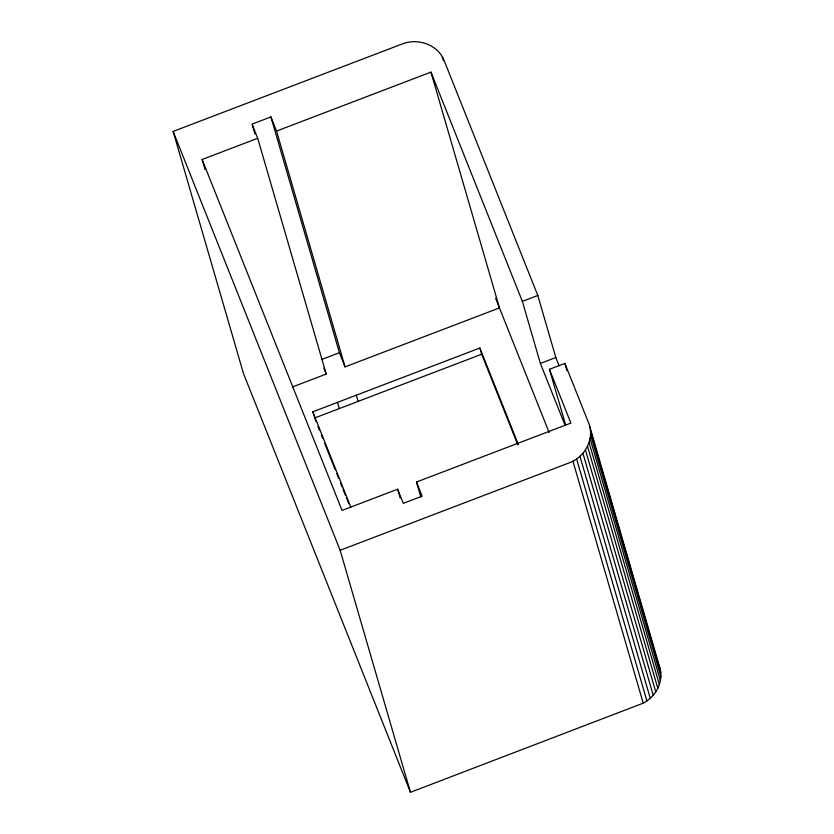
<?xml version="1.0" encoding="UTF-8"?>
<svg xmlns="http://www.w3.org/2000/svg" width="834" height="834" viewBox="0 0 834 834"><rect width="100%" height="100%" fill="white"/><g stroke="black" fill="none" stroke-linecap="round" stroke-linejoin="round"><path stroke-width="1.25" d="M589.794 426.622L660.101 668.639C663.51 682.327 655.514 696.911 643.233 703.156L410.464 792.3L340.147 550.294L568.986 462.922C584.686 457.459 595.174 438.736 588.585 422.828L564.889 363.395L549.439 369.295L565.671 425.142M410.464 792.3L243.455 373.434L173.138 131.428L401.978 44.056C417.48 37.718 437.86 44.431 444.147 60.569L537.805 295.476L555.83 357.525L559.155 365.865M276.544 131.074L430.959 72.12L499.462 307.923L345.057 366.877L276.544 131.074L270.904 116.927L252.066 124.12L257.706 138.267L326.219 374.07L292.38 386.986M205.018 169.469L202.12 159.492L257.706 138.267M321.757 359.475L339.417 352.73L270.904 116.927M565.098 425.392L540.39 363.426L522.365 301.366L537.805 295.476M316.044 421.629L312.792 411.808L479.873 348.018L518.341 444.522M314.595 418.011L481.666 354.221L479.873 348.018M540.39 363.426L555.83 357.525M549.439 369.295L570.883 423.067L416.479 482.021L422.119 496.167L403.281 503.361L397.641 489.214L342.044 510.429L202.12 159.492M430.959 72.12L522.365 301.366M656.733 660.184L660.101 668.639M495.615 298.27L549.168 432.575M481.666 354.221L517.747 444.699M339.417 352.73L345.057 366.877M323.863 368.18L326.219 374.07M312.792 411.808L350.791 507.103M317.962 426.455L319.412 430.073M321.33 434.9L322.779 438.517M324.697 443.344L335.278 469.886M336.728 473.503L338.646 478.33M340.574 483.157L342.013 486.775M342.972 489.183L345.38 495.219M346.339 497.627L348.748 503.663M173.138 131.428L340.147 550.294M590.451 430.563L660.757 672.569M590.545 434.556L660.862 676.572M590.086 438.559L660.392 680.575M589.065 442.5L659.381 684.505M564.889 363.395L567.047 370.849M587.511 446.294L657.828 688.311M585.447 449.901L655.764 691.907M582.914 453.237L653.22 695.243M579.943 456.261L650.249 698.266M576.596 458.909L646.903 700.914M572.916 461.139L643.233 703.156M442.406 56.973L443.49 60.715M416.479 482.021L420.826 496.991M397.641 489.214L400.174 497.94M356.337 395.18L358.14 401.383M337.499 402.374L339.302 408.577M252.431 125.371L254.964 134.097"/></g></svg>
